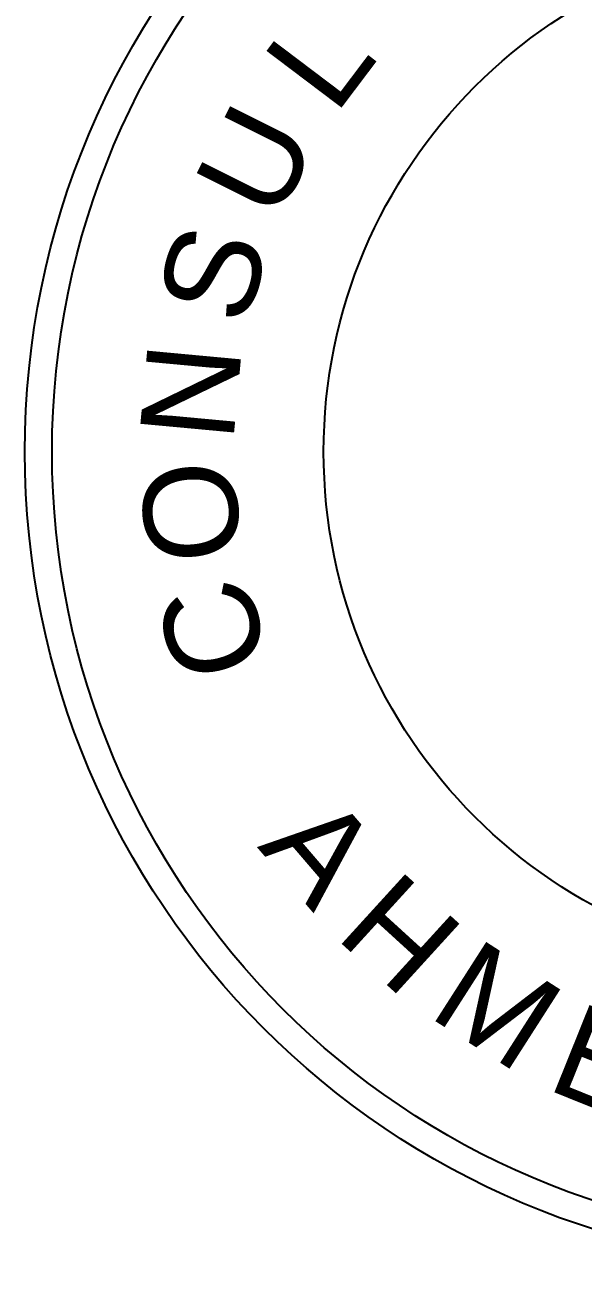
# Model space of a CAD drawing. Extents: x -200722 to 834823, y -494970 to 88783.
# Drawn here: x 310861 to 311675, y -415037 to -413225 of the extents above; entities that cross this region are included whole.
import ezdxf
from ezdxf.enums import TextEntityAlignment as Align

# ---------------------------------------------------------------- set-up
doc = ezdxf.new("R2010")
doc.units = 0
doc.header["$LTSCALE"] = 100
doc.header["$MEASUREMENT"] = 0
doc.linetypes.add('SJ', pattern=[4.25, 3, -0.25, 0.25, -0.25, 0.25, -0.25])
doc.layers.add('STAMP', color=20, linetype='SJ')
doc.layers.add('TEXT', color=2, linetype='CONTINUOUS')
doc.styles.add('AR', font='arial.ttf')

msp = doc.modelspace()

# ---------------------------------------------------------------- linework, layer by layer
at = {"layer": 'STAMP', "color": 7, "linetype": 'ByBlock'}
for radius in [1189.1, 1149.4, 753.1]:
    msp.add_circle((312049.7, -413847.7), radius, dxfattribs=at)

# ---------------------------------------------------------------- texts
at = {"layer": 'TEXT', "color": 7, "style": 'AR'}
for s, rotation, p in [('L', 52.9412, (311290.6, -413274.5)), ('U', 63.5294, (311198.1, -413423.7)), ('S', 74.1176, (311134.7, -413587.4)), ('N', 84.7059, (311102.5, -413760)), ('O', 95.2941, (311102.5, -413935.5)), ('C', 105.8824, (311134.7, -414108)), ('A', 310.6144, (311292.7, -414427.9)), ('H', 137.6471, (311408.8, -414550.7)), ('M', 327.3405, (311550.7, -414655)), ('E', 338.0814, (311703.6, -414736.2))]:
    msp.add_text(s, height=137.3, rotation=rotation, dxfattribs=at).set_placement(p, align=Align.MIDDLE)

doc.saveas('drawing.dxf')
